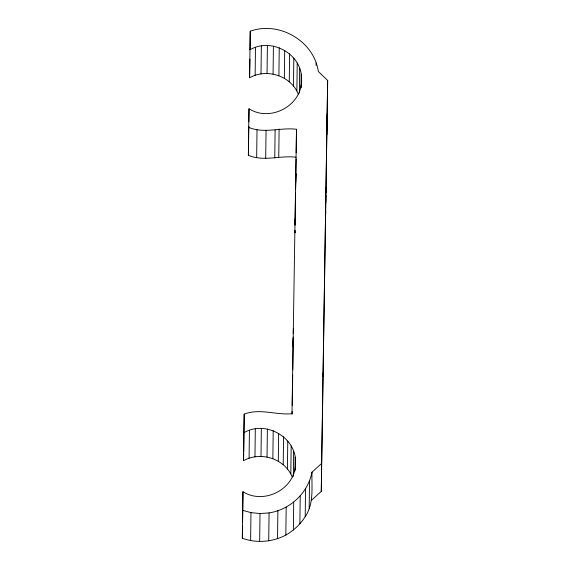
<?xml version="1.0" encoding="UTF-8"?>
<svg xmlns="http://www.w3.org/2000/svg" width="570" height="570" viewBox="0 0 570 570"><rect width="100%" height="100%" fill="white"/><g stroke="black" fill="none" stroke-linecap="round" stroke-linejoin="round"><path stroke-width="0.85" d="M298.288 94.057C290.878 75.717 266.603 68.051 249.603 77.755L250.237 31.186C279.115 20.812 313.928 40.876 318.324 71.492L327.665 80.505L321.623 463.446L312.004 472.159C311.498 487.186 314.205 503.474 305.207 516.677C300.347 524.3 293.685 530.592 285.834 535.066C272.567 542.134 256.486 543.381 242.336 538.265L242.97 491.696C264.259 505.341 295.965 488.632 295.559 463.032C296.77 437.461 265.599 419.769 243.903 432.744L243.561 460.695C260.561 450.984 284.829 458.651 292.246 476.99M242.97 491.696L242.585 522.305M249.945 49.811C271.648 36.836 302.82 54.528 301.601 80.099C302.007 105.699 270.301 122.408 249.012 108.763L248.719 127.381C264.209 133.914 280.518 127.267 296.486 129.269L291.99 413.727C275.973 415.238 259.877 408.084 244.195 414.126L243.704 451.825M296.144 157.22C280.176 155.211 263.867 161.859 248.378 155.332L248.719 127.381M248.798 126.234L248.378 155.332M248.855 121.866L249.012 108.763M250.016 49.533L250.237 31.186M249.09 458.273L249.432 430.322M255.132 75.333L255.474 47.388M250.622 540.581L250.964 512.63L242.678 510.321M256.671 157.648L257.013 129.696M254.961 456.827L255.303 428.875M261.01 73.893L261.352 45.942M259.663 541.5L260.006 513.549L250.964 512.63M261.003 456.406L261.345 428.455M265.706 158.567L266.048 130.615M267.052 73.466L267.394 45.522M267.031 457.012L267.373 429.068M273.073 74.079L273.415 46.127M268.727 540.866L269.068 512.914C289.98 509.737 307.964 493.029 312.004 472.159M274.769 157.933L275.111 129.981M272.859 458.643L273.201 430.692M278.901 75.71L279.243 47.759M278.766 156.95L279.108 128.998M278.31 461.237L278.652 433.286M277.54 538.7L277.882 510.749M284.352 78.304L284.694 50.352M283.219 464.714L283.561 436.77M289.261 81.781L289.603 53.829M285.834 535.066L286.176 507.115M287.437 468.982L287.772 441.03M293.479 86.042L293.821 58.097M290.828 473.891L291.17 445.947M293.108 346.788L293.272 338.758M293.336 333.521L293.4 328.277L293.315 333.564M294.982 230.244L294.947 232.866L294.975 231.085M295.167 218.916L295.06 225.015L295.096 220.64M295.388 202.129L295.474 195.139M296.877 90.958L297.219 63.006M296.193 152.853L296.486 129.269M293.258 476.392L293.279 474.646M293.358 474.945L293.65 451.362M293.358 530.079L293.7 502.127M299.392 92.882L299.692 68.428M294.954 471.091L295.125 457.119M295.488 469.153L295.559 463.032M300.96 87.752L300.981 86.006M301.01 87.281L301.167 74.186M301.559 83.598L301.601 80.099M299.877 523.887L300.219 495.936M305.207 516.677L305.548 488.725M309.175 508.668L309.517 480.724M316.079 65.479L316.108 62.864M311.662 500.111L321.281 491.39L321.623 463.446M323.511 347.265L323.596 340.276M325.791 202.599L325.876 195.617M326.361 168.784L326.617 147.822M326.895 134.748L327.152 113.786M327.665 80.505L321.281 491.39M323.126 372.83L323.083 376.221L323.133 373.314M323.454 352.695L323.504 349.303L323.447 352.21M325.677 211.149L325.634 214.541L325.684 211.634M243.903 432.744L244.195 414.126M242.336 538.265L242.535 525.853M243.561 460.695L243.675 453.599M249.603 77.755L249.895 59.138M292.082 414.169L292.125 411.504M292.225 405.291L292.702 375.117M292.788 369.795L293.258 337.091M295.046 225.008L295.545 192.745M296.115 159.001L295.602 189.261L295.866 173.579L295.709 182.286M325.983 192.717L326.054 187.623L326.004 190.53M293.158 343.974L293.265 337.875M292.46 389.31L292.617 380.603M260.006 513.549L269.068 512.914"/></g></svg>
